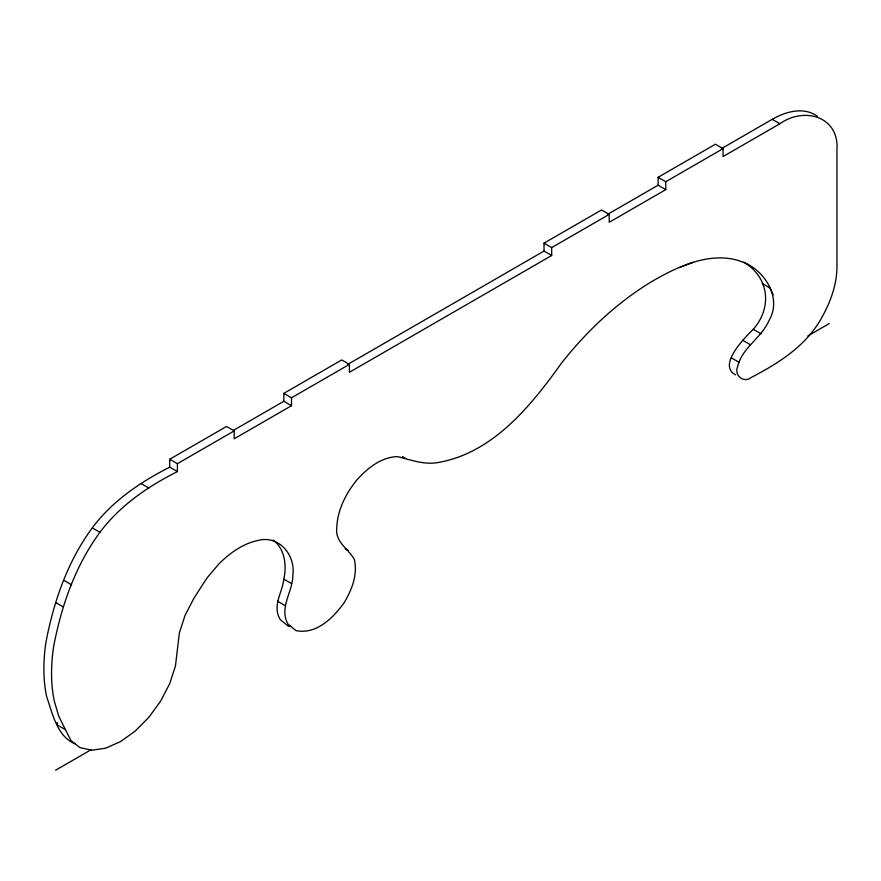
<?xml version="1.0" encoding="UTF-8"?>
<svg xmlns="http://www.w3.org/2000/svg" width="881" height="881" viewBox="0 0 881 881"><rect width="100%" height="100%" fill="white"/><g stroke="black" fill="none" stroke-linecap="round" stroke-linejoin="round"><path stroke-width="1.32" d="M273.154 540.042C285.037 548.918 286.743 565.558 283.847 579.158C282.25 592.88 271.789 606.326 280.477 619.916L288.373 626.193L290.851 626.347M723.081 148.636L665.783 181.717L665.783 189.624L609.212 222.287L609.212 214.38L551.682 247.594L551.682 255.501L349.405 372.278L349.405 364.371L291.512 397.805L291.512 405.712L234.203 438.793L234.203 430.897L177.4 463.681L177.4 471.588C146.015 487.424 116.204 508.095 96.216 537.575C73.806 569.952 60.91 608.286 53.609 646.698A168.051 97.031 -60 0 0 54.314 701.056L58.763 716.242L70.943 740.58L80.006 747.628L91.822 750.227L105.588 748.2L120.356 741.703L135.112 731.153L148.878 717.288L160.694 701.045L169.758 683.524L175.462 665.937L179.35 632.999L185.043 615.401L194.117 597.891L207.046 577.914L218.631 564.203A83.254 48.07 -60 0 1 258.001 540.471C278.803 534.855 295.498 554.876 292.877 574.698C293.087 591.779 278.517 607.78 288.142 624.332L296.049 630.62C316.378 634.716 333.084 617.955 344.031 602.912C351.794 589.918 357.84 574.819 354.36 559.49C348.402 548.588 335 542.311 336.751 527.818C337.445 510 345.87 493.514 356.926 479.87C367.421 468.207 380.911 457.283 397.265 456.578C411.042 459.893 424.653 465.322 439.123 462.338C493.823 452.294 531.331 405.293 561.803 362.708C587.187 330.727 617.361 302.15 652.513 281.138C681.277 264.432 718.5 247.583 750.491 265.754C768.474 276.909 780.764 300.542 769.036 320.442C761.658 337.974 742.088 347.488 737.595 366.672C733.939 375.493 743.718 383.587 751.372 377.387C778.066 363.512 804.584 346.839 820.244 320.255C829.484 304.507 836.289 287.107 836.95 268.683L836.95 150.089C839.45 116.336 804.133 106.436 779.894 123.747L723.081 156.543L723.081 148.636L715.416 144.209L658.118 177.29L658.118 185.197L607.438 214.457M743.872 262.153C769.179 277.449 772.406 307.546 753.288 329.318C745.458 336.927 716.958 365.208 735.58 374.865M74.962 743.773C56.913 736.406 52.541 713.379 46.649 696.629A168.051 97.031 -60 0 1 45.933 642.271C53.245 603.859 66.141 565.525 88.552 533.148C108.539 503.668 138.35 482.997 169.736 467.161L177.4 471.588M169.736 467.161L169.736 459.254L226.527 426.47L234.203 430.897M233.553 430.313L283.847 401.284L283.847 393.378L341.74 359.944L349.405 364.371M347.687 364.415L544.018 251.074L544.018 243.167L601.547 209.953L609.212 214.38M721.33 148.702L772.23 119.32C785.555 111.59 803.924 106.392 817.491 116.38M55.624 770.214L91.283 749.621M807.888 335.903L829.285 323.547M679.934 267.317L693.424 262.274M772.23 119.32L779.894 123.747M658.118 177.29L665.783 181.717M658.118 185.197L665.783 189.624M762.263 283.55L769.928 287.977L773.221 294.805M753.288 329.318L760.964 333.745M742.661 340.242L750.326 344.669M544.018 243.167L551.682 247.594M731.351 357.851L739.016 362.278M544.018 251.074L551.682 255.501M402.331 456.512L405.623 458.417M283.847 393.378L291.512 397.805M283.847 401.284L291.512 405.712M345.286 548.753L348.568 550.647M169.736 459.254L177.4 463.681M141.213 483.636L148.878 488.052M283.847 579.158L291.512 583.585M277.515 601.183L285.18 605.61M92.461 527.972L100.126 532.399M63.939 580.403L71.603 584.83M55.624 602.494L63.3 606.921M65.238 729.567L57.573 725.14L57.221 722.552"/></g></svg>
